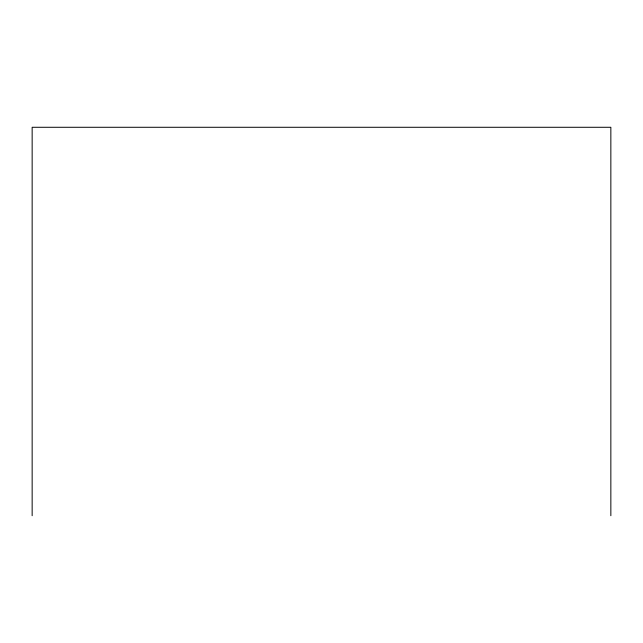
<?xml version="1.0" encoding="UTF-8"?>
<svg xmlns="http://www.w3.org/2000/svg" width="643" height="643" viewBox="0 0 643 643"><rect width="100%" height="100%" fill="white"/><g stroke="black" fill="none" stroke-linecap="round" stroke-linejoin="round"><path stroke-width="0.96" d="M610.85 515.718L610.85 127.282L32.15 127.282L32.15 515.718"/></g></svg>
